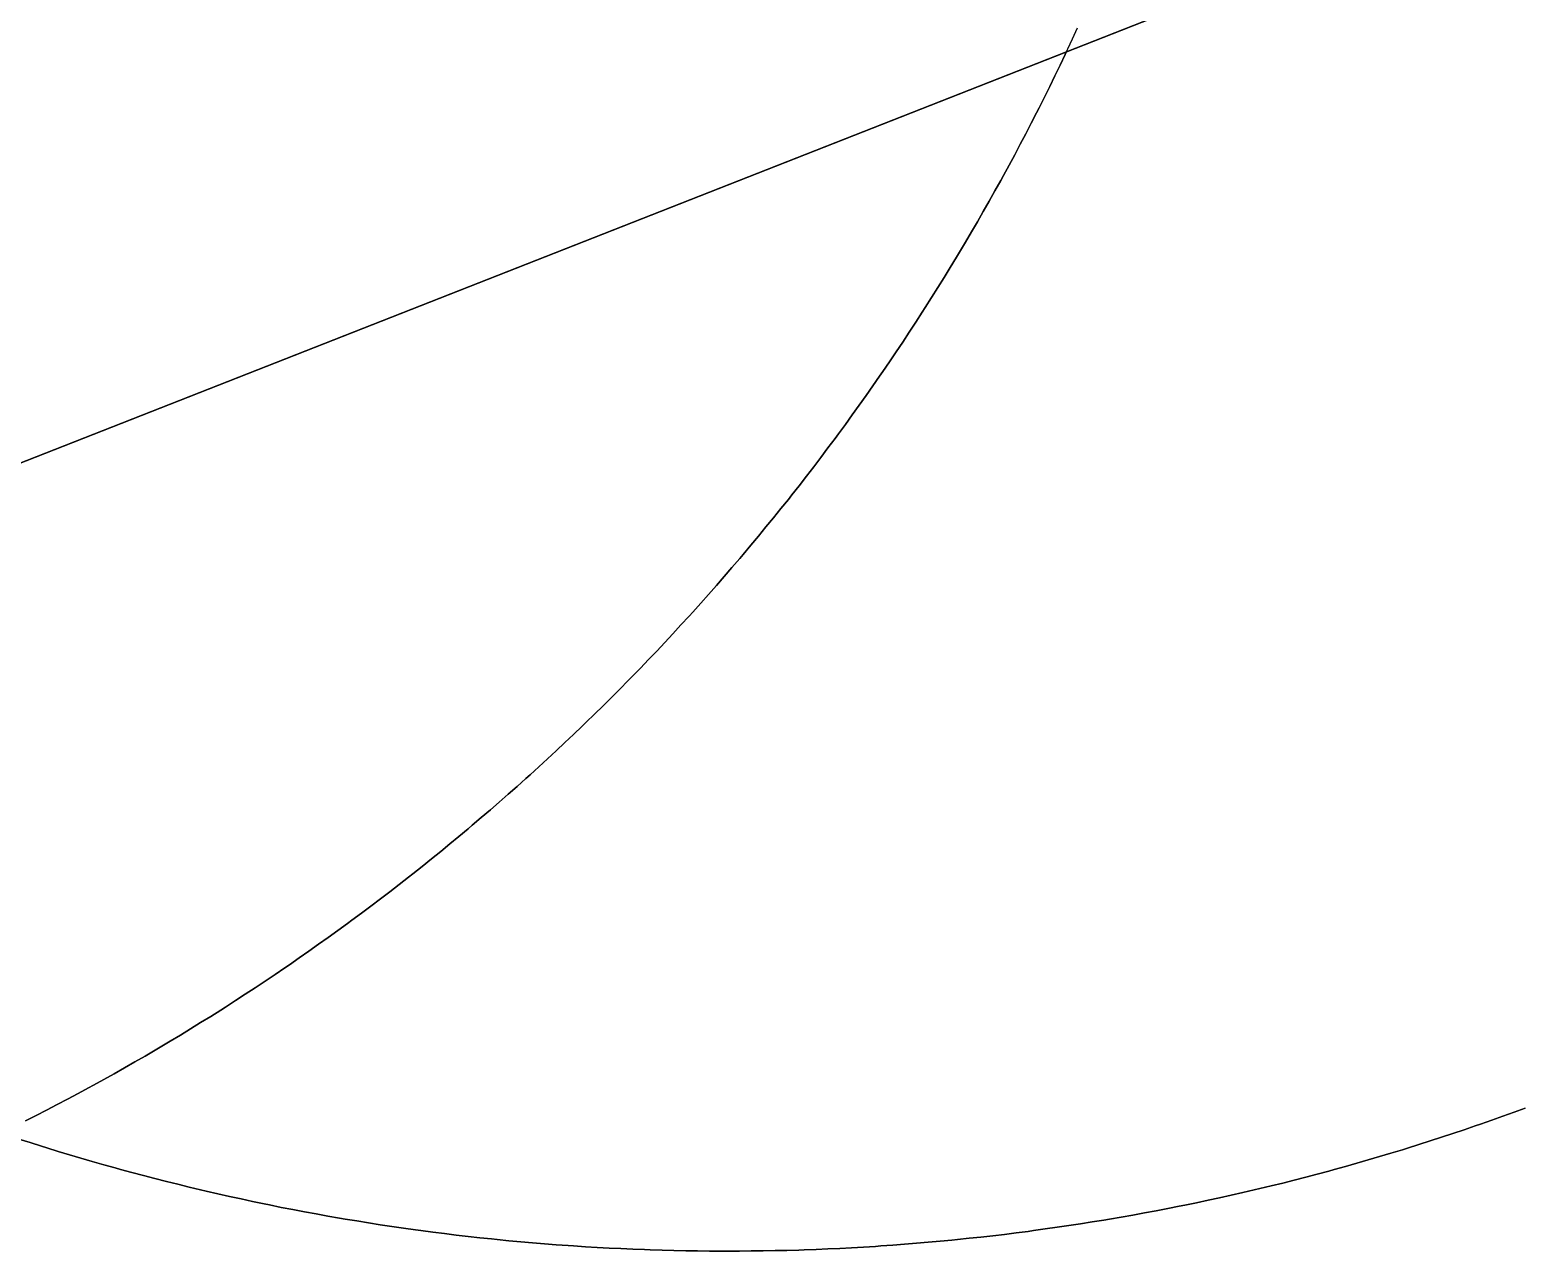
# Model space of a CAD drawing. Header units: metres. Extents: x 708058 to 716328, y 4237327 to 4243479.
# Drawn here: x 712417 to 714371, y 4237479 to 4239075 of the extents above; entities that cross this region are included whole.
import ezdxf

# ---------------------------------------------------------------- set-up
doc = ezdxf.new("R2010")
doc.units = ezdxf.units.M

msp = doc.modelspace()

# ---------------------------------------------------------------- linework, layer by layer
at = {"layer": 'AUX_DME ATE'}
msp.add_polyline3d([(712411.1, 4237649.1, 150.4), (712424.9, 4237656.1, 150.4), (712438.7, 4237663.2, 150.4), (712452.4, 4237670.4, 150.4), (712466.1, 4237677.6, 150.4), (712479.8, 4237684.9, 150.4), (712493.4, 4237692.3, 150.4), (712499.8, 4237695.8, 150.4), (712513.4, 4237703.3, 150.4), (712526.9, 4237710.8, 150.4), (712540.4, 4237718.4, 150.4), (712553.9, 4237726.1, 150.4), (712567.3, 4237733.9, 150.4), (712580.6, 4237741.7, 150.4), (712586.9, 4237745.4, 150.4), (712600.2, 4237753.3, 150.4), (712613.5, 4237761.3, 150.4), (712626.7, 4237769.4, 150.4), (712639.9, 4237777.5, 150.4), (712653.1, 4237785.7, 150.4), (712666.2, 4237794, 150.4), (712672.3, 4237797.9, 150.4), (712685.4, 4237806.3, 150.4), (712698.3, 4237814.7, 150.4), (712711.3, 4237823.2, 150.4), (712724.2, 4237831.8, 150.4), (712737.1, 4237840.5, 150.4), (712749.9, 4237849.2, 150.4), (712755.9, 4237853.3, 150.4), (712768.7, 4237862.1, 150.4), (712781.4, 4237870.9, 150.4), (712794, 4237879.9, 150.4), (712806.6, 4237888.9, 150.4), (712819.2, 4237897.9, 150.4), (712831.7, 4237907.1, 150.4), (712837.6, 4237911.4, 150.4), (712850, 4237920.6, 150.4), (712862.4, 4237929.9, 150.4), (712874.8, 4237939.2, 150.4), (712887.1, 4237948.7, 150.4), (712899.4, 4237958.1, 150.4), (712911.6, 4237967.7, 150.4), (712917.3, 4237972.2, 150.4), (712929.4, 4237981.8, 150.4), (712941.5, 4237991.5, 150.4), (712953.6, 4238001.3, 150.4), (712965.5, 4238011.1, 150.4), (712977.5, 4238021, 150.4), (712989.4, 4238030.9, 150.4), (712994.9, 4238035.6, 150.4), (713006.7, 4238045.6, 150.4), (713018.5, 4238055.7, 150.4), (713030.2, 4238065.9, 150.4), (713041.8, 4238076.1, 150.4), (713053.4, 4238086.4, 150.4), (713065, 4238096.7, 150.4), (713070.4, 4238101.6, 150.4), (713081.9, 4238112, 150.4), (713093.3, 4238122.5, 150.4), (713104.6, 4238133, 150.4), (713115.9, 4238143.6, 150.4), (713127.2, 4238154.3, 150.4), (713138.4, 4238165, 150.4), (713143.6, 4238170.1, 150.4), (713154.7, 4238180.9, 150.4), (713165.8, 4238191.7, 150.4), (713176.8, 4238202.6, 150.4), (713187.7, 4238213.6, 150.4), (713198.6, 4238224.6, 150.4), (713209.4, 4238235.7, 150.4), (713214.5, 4238241, 150.4), (713225.3, 4238252.1, 150.4), (713235.9, 4238263.3, 150.4), (713246.6, 4238274.6, 150.4), (713257.1, 4238285.9, 150.4), (713267.6, 4238297.3, 150.4), (713278.1, 4238308.8, 150.4), (713283, 4238314.2, 150.4), (713293.4, 4238325.7, 150.4), (713303.7, 4238337.3, 150.4), (713313.9, 4238348.9, 150.4), (713324.1, 4238360.6, 150.4), (713334.2, 4238372.3, 150.4), (713344.3, 4238384.1, 150.4), (713349, 4238389.6, 150.4), (713359, 4238401.5, 150.4), (713368.9, 4238413.4, 150.4), (713378.7, 4238425.4, 150.4), (713388.5, 4238437.4, 150.4), (713398.2, 4238449.4, 150.4), (713407.9, 4238461.5, 150.4), (713412.4, 4238467.3, 150.4), (713422, 4238479.4, 150.4), (713431.5, 4238491.7, 150.4), (713441, 4238503.9, 150.4), (713450.3, 4238516.3, 150.4), (713459.7, 4238528.7, 150.4), (713468.9, 4238541.1, 150.4), (713473.3, 4238547, 150.4), (713482.4, 4238559.4, 150.4), (713491.5, 4238572, 150.4), (713500.5, 4238584.6, 150.4), (713509.5, 4238597.2, 150.4), (713518.4, 4238609.9, 150.4), (713527.2, 4238622.6, 150.4), (713531.4, 4238628.6, 150.4), (713540.1, 4238641.4, 150.4), (713548.8, 4238654.3, 150.4), (713557.4, 4238667.2, 150.4), (713565.9, 4238680.1, 150.4), (713574.4, 4238693.1, 150.4), (713582.8, 4238706.1, 150.4), (713586.7, 4238712.2, 150.4), (713595, 4238725.3, 150.4), (713603.3, 4238738.4, 150.4), (713611.4, 4238751.6, 150.4), (713619.5, 4238764.8, 150.4), (713627.6, 4238778, 150.4), (713635.5, 4238791.3, 150.4), (713639.3, 4238797.6, 150.4), (713647.1, 4238811, 150.4), (713654.9, 4238824.3, 150.4), (713662.6, 4238837.8, 150.4), (713670.3, 4238851.2, 150.4), (713677.9, 4238864.7, 150.4), (713685.4, 4238878.3, 150.4), (713688.9, 4238884.7, 150.4), (713696.3, 4238898.3, 150.4), (713703.7, 4238911.9, 150.4), (713710.9, 4238925.6, 150.4), (713718.1, 4238939.3, 150.4), (713725.3, 4238953.1, 150.4), (713732.3, 4238966.9, 150.4), (713735.6, 4238973.4, 150.4), (713742.6, 4238987.2, 150.4), (713749.5, 4239001.1, 150.4), (713756.3, 4239015, 150.4), (713763, 4239029, 150.4), (713769.7, 4239043, 150.4), (713776.3, 4239057, 150.4), (713779.3, 4239063.6, 150.4), (713785.8, 4239077.7, 150.4)], dxfattribs=at)
at = {"layer": 'AUX_LOC IAT'}
msp.add_polyline3d([(710852.4, 4243271.5, 107.7), (709995.8, 4237561.9, 107.7), (715039.4, 4239545.4, 13.8), (715091.9, 4239895.4, 13.8), (710852.4, 4243271.5, 107.7)], dxfattribs=at)
at = {"layer": 'AUX_RECNET LEAL'}
msp.add_polyline3d([(712402.4, 4237625.4, 235.9), (712417.2, 4237620.7, 235.9), (712431.9, 4237616, 235.9), (712438.9, 4237613.8, 235.9), (712453.7, 4237609.3, 235.9), (712468.6, 4237604.8, 235.9), (712483.4, 4237600.4, 235.9), (712498.3, 4237596.1, 235.9), (712513.2, 4237591.8, 235.9), (712528.1, 4237587.6, 235.9), (712535.1, 4237585.7, 235.9), (712550.1, 4237581.6, 235.9), (712565.1, 4237577.7, 235.9), (712580.1, 4237573.8, 235.9), (712595.1, 4237569.9, 235.9), (712610.1, 4237566.2, 235.9), (712625.1, 4237562.5, 235.9), (712632.2, 4237560.8, 235.9), (712647.3, 4237557.3, 235.9), (712662.4, 4237553.8, 235.9), (712677.5, 4237550.4, 235.9), (712692.7, 4237547.1, 235.9), (712707.8, 4237543.8, 235.9), (712723, 4237540.6, 235.9), (712730.1, 4237539.2, 235.9), (712745.3, 4237536.1, 235.9), (712760.5, 4237533.2, 235.9), (712775.7, 4237530.3, 235.9), (712791, 4237527.4, 235.9), (712806.2, 4237524.7, 235.9), (712821.5, 4237522.1, 235.9), (712828.7, 4237520.8, 235.9), (712844, 4237518.3, 235.9), (712859.3, 4237515.8, 235.9), (712874.6, 4237513.4, 235.9), (712889.9, 4237511.1, 235.9), (712905.2, 4237508.9, 235.9), (712920.6, 4237506.8, 235.9), (712927.8, 4237505.8, 235.9), (712943.2, 4237503.8, 235.9), (712958.5, 4237501.8, 235.9), (712973.9, 4237499.9, 235.9), (712989.3, 4237498.1, 235.9), (713004.7, 4237496.4, 235.9), (713020.1, 4237494.8, 235.9), (713027.4, 4237494.1, 235.9), (713042.8, 4237492.5, 235.9), (713058.2, 4237491.1, 235.9), (713073.6, 4237489.7, 235.9), (713089.1, 4237488.5, 235.9), (713104.5, 4237487.3, 235.9), (713120, 4237486.2, 235.9), (713127.3, 4237485.7, 235.9), (713142.7, 4237484.7, 235.9), (713158.2, 4237483.7, 235.9), (713173.7, 4237482.9, 235.9), (713189.1, 4237482.1, 235.9), (713204.6, 4237481.5, 235.9), (713220.1, 4237480.9, 235.9), (713227.4, 4237480.6, 235.9), (713242.9, 4237480.1, 235.9), (713258.4, 4237479.7, 235.9), (713273.8, 4237479.4, 235.9), (713289.3, 4237479.2, 235.9), (713304.8, 4237479, 235.9), (713320.3, 4237478.9, 235.9), (713327.6, 4237478.9, 235.9), (713328.5, 4237478.9, 235.9), (713344, 4237478.9, 235.9), (713359.5, 4237479.1, 235.9), (713375, 4237479.3, 235.9), (713390.5, 4237479.5, 235.9), (713406, 4237479.9, 235.9), (713421.4, 4237480.3, 235.9), (713428.7, 4237480.6, 235.9), (713444.2, 4237481.1, 235.9), (713459.7, 4237481.8, 235.9), (713475.2, 4237482.5, 235.9), (713490.6, 4237483.3, 235.9), (713506.1, 4237484.2, 235.9), (713521.6, 4237485.1, 235.9), (713528.9, 4237485.6, 235.9), (713544.3, 4237486.7, 235.9), (713559.8, 4237487.8, 235.9), (713575.2, 4237489.1, 235.9), (713590.6, 4237490.4, 235.9), (713606.1, 4237491.8, 235.9), (713621.5, 4237493.2, 235.9), (713628.8, 4237494, 235.9), (713644.2, 4237495.6, 235.9), (713659.6, 4237497.2, 235.9), (713675, 4237499, 235.9), (713690.3, 4237500.8, 235.9), (713705.7, 4237502.7, 235.9), (713721.1, 4237504.7, 235.9), (713728.3, 4237505.7, 235.9), (713743.7, 4237507.8, 235.9), (713759, 4237510, 235.9), (713774.3, 4237512.2, 235.9), (713789.6, 4237514.6, 235.9), (713805, 4237517, 235.9), (713820.2, 4237519.5, 235.9), (713827.4, 4237520.7, 235.9), (713842.7, 4237523.3, 235.9), (713858, 4237526, 235.9), (713873.2, 4237528.8, 235.9), (713888.4, 4237531.6, 235.9), (713903.6, 4237534.5, 235.9), (713918.8, 4237537.6, 235.9), (713926, 4237539, 235.9), (713941.2, 4237542.1, 235.9), (713956.3, 4237545.3, 235.9), (713971.5, 4237548.6, 235.9), (713986.6, 4237552, 235.9), (714001.7, 4237555.4, 235.9), (714016.8, 4237558.9, 235.9), (714023.9, 4237560.6, 235.9), (714039, 4237564.2, 235.9), (714054, 4237567.9, 235.9), (714069, 4237571.7, 235.9), (714084, 4237575.6, 235.9), (714099, 4237579.5, 235.9), (714114, 4237583.6, 235.9), (714121, 4237585.5, 235.9), (714135.9, 4237589.6, 235.9), (714150.9, 4237593.8, 235.9), (714165.7, 4237598.1, 235.9), (714180.6, 4237602.5, 235.9), (714195.4, 4237606.9, 235.9), (714210.3, 4237611.4, 235.9), (714217.2, 4237613.6, 235.9), (714232, 4237618.2, 235.9), (714246.8, 4237622.9, 235.9), (714261.5, 4237627.7, 235.9), (714276.2, 4237632.5, 235.9), (714290.9, 4237637.5, 235.9), (714305.6, 4237642.5, 235.9), (714312.5, 4237644.9, 235.9), (714327.1, 4237650, 235.9), (714341.7, 4237655.2, 235.9), (714356.3, 4237660.4, 235.9), (714370.8, 4237665.8, 235.9)], dxfattribs=at)
at = {"layer": 'FINAL_AUX_DME ATE'}
msp.add_polyline3d([(711455.1, 4238135.8, 0), (713771.4, 4239046.7, 0), (713769.7, 4239043, 0), (713763, 4239029, 0), (713756.3, 4239015, 0), (713749.5, 4239001.1, 0), (713742.6, 4238987.2, 0), (713735.6, 4238973.4, 0), (713732.3, 4238966.9, 0), (713725.3, 4238953.1, 0), (713718.1, 4238939.3, 0), (713710.9, 4238925.6, 0), (713703.7, 4238911.9, 0), (713696.3, 4238898.3, 0), (713688.9, 4238884.7, 0), (713685.4, 4238878.3, 0), (713677.9, 4238864.7, 0), (713670.3, 4238851.2, 0), (713662.6, 4238837.8, 0), (713654.9, 4238824.3, 0), (713647.1, 4238811, 0), (713639.3, 4238797.6, 0), (713635.5, 4238791.3, 0), (713627.6, 4238778, 0), (713619.5, 4238764.8, 0), (713611.4, 4238751.6, 0), (713603.3, 4238738.4, 0), (713595, 4238725.3, 0), (713586.7, 4238712.2, 0), (713582.8, 4238706.1, 0), (713574.4, 4238693.1, 0), (713565.9, 4238680.1, 0), (713557.4, 4238667.2, 0), (713548.8, 4238654.3, 0), (713540.1, 4238641.4, 0), (713531.4, 4238628.6, 0), (713527.2, 4238622.6, 0), (713518.4, 4238609.9, 0), (713509.5, 4238597.2, 0), (713500.5, 4238584.6, 0), (713491.5, 4238572, 0), (713482.4, 4238559.4, 0), (713473.3, 4238547, 0), (713468.9, 4238541.1, 0), (713459.7, 4238528.7, 0), (713450.3, 4238516.3, 0), (713441, 4238503.9, 0), (713431.5, 4238491.7, 0), (713422, 4238479.4, 0), (713412.4, 4238467.3, 0), (713407.9, 4238461.5, 0), (713398.2, 4238449.4, 0), (713388.5, 4238437.4, 0), (713378.7, 4238425.4, 0), (713368.9, 4238413.4, 0), (713359, 4238401.5, 0), (713349, 4238389.6, 0), (713344.3, 4238384.1, 0), (713334.2, 4238372.3, 0), (713324.1, 4238360.6, 0), (713313.9, 4238348.9, 0), (713303.7, 4238337.3, 0), (713293.4, 4238325.7, 0), (713283, 4238314.2, 0), (713278.1, 4238308.8, 0), (713267.6, 4238297.3, 0), (713257.1, 4238285.9, 0), (713246.6, 4238274.6, 0), (713235.9, 4238263.3, 0), (713225.3, 4238252.1, 0), (713214.5, 4238241, 0), (713209.4, 4238235.7, 0), (713198.6, 4238224.6, 0), (713187.7, 4238213.6, 0), (713176.8, 4238202.6, 0), (713165.8, 4238191.7, 0), (713154.7, 4238180.9, 0), (713143.6, 4238170.1, 0), (713138.4, 4238165, 0), (713127.2, 4238154.3, 0), (713115.9, 4238143.6, 0), (713104.6, 4238133, 0), (713093.3, 4238122.5, 0), (713081.9, 4238112, 0), (713070.4, 4238101.6, 0), (713065, 4238096.7, 0), (713053.4, 4238086.4, 0), (713041.8, 4238076.1, 0), (713030.2, 4238065.9, 0), (713018.5, 4238055.7, 0), (713006.7, 4238045.6, 0), (712994.9, 4238035.6, 0), (712989.4, 4238030.9, 0), (712977.5, 4238021, 0), (712965.5, 4238011.1, 0), (712953.6, 4238001.3, 0), (712941.5, 4237991.5, 0), (712929.4, 4237981.8, 0), (712917.3, 4237972.2, 0), (712911.6, 4237967.7, 0), (712899.4, 4237958.1, 0), (712887.1, 4237948.7, 0), (712874.8, 4237939.2, 0), (712862.4, 4237929.9, 0), (712850, 4237920.6, 0), (712837.6, 4237911.4, 0), (712831.7, 4237907.1, 0), (712819.2, 4237897.9, 0), (712806.6, 4237888.9, 0), (712794, 4237879.9, 0), (712781.4, 4237870.9, 0), (712768.7, 4237862.1, 0), (712755.9, 4237853.3, 0), (712749.9, 4237849.2, 0), (712737.1, 4237840.5, 0), (712724.2, 4237831.8, 0), (712711.3, 4237823.2, 0), (712698.3, 4237814.7, 0), (712685.4, 4237806.3, 0), (712672.3, 4237797.9, 0), (712666.2, 4237794, 0), (712653.1, 4237785.7, 0), (712639.9, 4237777.5, 0), (712626.7, 4237769.4, 0), (712613.5, 4237761.3, 0), (712600.2, 4237753.3, 0), (712586.9, 4237745.4, 0), (712580.6, 4237741.7, 0), (712567.3, 4237733.9, 0), (712553.9, 4237726.1, 0), (712540.4, 4237718.4, 0), (712526.9, 4237710.8, 0), (712513.4, 4237703.3, 0), (712499.8, 4237695.8, 0), (712493.4, 4237692.3, 0), (712479.8, 4237684.9, 0), (712466.1, 4237677.6, 0), (712452.4, 4237670.4, 0), (712438.7, 4237663.2, 0), (712424.9, 4237656.1, 0), (712411.1, 4237649.1, 0)], dxfattribs=at)
at = {"layer": 'FINAL_AUX_LOC IAT'}
msp.add_polyline3d([(711436.1, 4242806.7, 0), (713127.4, 4241459.8, 0), (714029.4, 4240741.6, 0), (715091.9, 4239895.4, 0), (715039.4, 4239545.4, 0), (713771.4, 4239046.7, 0), (711455.1, 4238135.8, 0)], dxfattribs=at)
at = {"layer": 'FINAL_AUX_RECNET LEAL'}
for points in [[(713771.4, 4239046.7, 0), (715039.4, 4239545.4, 0), (715091.9, 4239895.4, 0), (714029.4, 4240741.6, 0)], [(712411.1, 4237649.1, 0), (712424.9, 4237656.1, 0), (712438.7, 4237663.2, 0), (712452.4, 4237670.4, 0), (712466.1, 4237677.6, 0), (712479.8, 4237684.9, 0), (712493.4, 4237692.3, 0), (712499.8, 4237695.8, 0), (712513.4, 4237703.3, 0), (712526.9, 4237710.8, 0), (712540.4, 4237718.4, 0), (712553.9, 4237726.1, 0), (712567.3, 4237733.9, 0), (712580.6, 4237741.7, 0), (712586.9, 4237745.4, 0), (712600.2, 4237753.3, 0), (712613.5, 4237761.3, 0), (712626.7, 4237769.4, 0), (712639.9, 4237777.5, 0), (712653.1, 4237785.7, 0), (712666.2, 4237794, 0), (712672.3, 4237797.9, 0), (712685.4, 4237806.3, 0), (712698.3, 4237814.7, 0), (712711.3, 4237823.2, 0), (712724.2, 4237831.8, 0), (712737.1, 4237840.5, 0), (712749.9, 4237849.2, 0), (712755.9, 4237853.3, 0), (712768.7, 4237862.1, 0), (712781.4, 4237870.9, 0), (712794, 4237879.9, 0), (712806.6, 4237888.9, 0), (712819.2, 4237897.9, 0), (712831.7, 4237907.1, 0), (712837.6, 4237911.4, 0), (712850, 4237920.6, 0), (712862.4, 4237929.9, 0), (712874.8, 4237939.2, 0), (712887.1, 4237948.7, 0), (712899.4, 4237958.1, 0), (712911.6, 4237967.7, 0), (712917.3, 4237972.2, 0), (712929.4, 4237981.8, 0), (712941.5, 4237991.5, 0), (712953.6, 4238001.3, 0), (712965.5, 4238011.1, 0), (712977.5, 4238021, 0), (712989.4, 4238030.9, 0), (712994.9, 4238035.6, 0), (713006.7, 4238045.6, 0), (713018.5, 4238055.7, 0), (713030.2, 4238065.9, 0), (713041.8, 4238076.1, 0), (713053.4, 4238086.4, 0), (713065, 4238096.7, 0), (713070.4, 4238101.6, 0), (713081.9, 4238112, 0), (713093.3, 4238122.5, 0), (713104.6, 4238133, 0), (713115.9, 4238143.6, 0), (713127.2, 4238154.3, 0), (713138.4, 4238165, 0), (713143.6, 4238170.1, 0), (713154.7, 4238180.9, 0), (713165.8, 4238191.7, 0), (713176.8, 4238202.6, 0), (713187.7, 4238213.6, 0), (713198.6, 4238224.6, 0), (713209.4, 4238235.7, 0), (713214.5, 4238241, 0), (713225.3, 4238252.1, 0), (713235.9, 4238263.3, 0), (713246.6, 4238274.6, 0), (713257.1, 4238285.9, 0), (713267.6, 4238297.3, 0), (713278.1, 4238308.8, 0), (713283, 4238314.2, 0), (713293.4, 4238325.7, 0), (713303.7, 4238337.3, 0), (713313.9, 4238348.9, 0), (713324.1, 4238360.6, 0), (713334.2, 4238372.3, 0), (713344.3, 4238384.1, 0), (713349, 4238389.6, 0), (713359, 4238401.5, 0), (713368.9, 4238413.4, 0), (713378.7, 4238425.4, 0), (713388.5, 4238437.4, 0), (713398.2, 4238449.4, 0), (713407.9, 4238461.5, 0), (713412.4, 4238467.3, 0), (713422, 4238479.4, 0), (713431.5, 4238491.7, 0), (713441, 4238503.9, 0), (713450.3, 4238516.3, 0), (713459.7, 4238528.7, 0), (713468.9, 4238541.1, 0), (713473.3, 4238547, 0), (713482.4, 4238559.4, 0), (713491.5, 4238572, 0), (713500.5, 4238584.6, 0), (713509.5, 4238597.2, 0), (713518.4, 4238609.9, 0), (713527.2, 4238622.6, 0), (713531.4, 4238628.6, 0), (713540.1, 4238641.4, 0), (713548.8, 4238654.3, 0), (713557.4, 4238667.2, 0), (713565.9, 4238680.1, 0), (713574.4, 4238693.1, 0), (713582.8, 4238706.1, 0), (713586.7, 4238712.2, 0), (713595, 4238725.3, 0), (713603.3, 4238738.4, 0), (713611.4, 4238751.6, 0), (713619.5, 4238764.8, 0), (713627.6, 4238778, 0), (713635.5, 4238791.3, 0), (713639.3, 4238797.6, 0), (713647.1, 4238811, 0), (713654.9, 4238824.3, 0), (713662.6, 4238837.8, 0), (713670.3, 4238851.2, 0), (713677.9, 4238864.7, 0), (713685.4, 4238878.3, 0), (713688.9, 4238884.7, 0), (713696.3, 4238898.3, 0), (713703.7, 4238911.9, 0), (713710.9, 4238925.6, 0), (713718.1, 4238939.3, 0), (713725.3, 4238953.1, 0), (713732.3, 4238966.9, 0), (713735.6, 4238973.4, 0), (713742.6, 4238987.2, 0), (713749.5, 4239001.1, 0), (713756.3, 4239015, 0), (713763, 4239029, 0), (713769.7, 4239043, 0), (713771.4, 4239046.7, 0)], [(714370.8, 4237665.8, 0), (714356.3, 4237660.4, 0), (714341.7, 4237655.2, 0), (714327.1, 4237650, 0), (714312.5, 4237644.9, 0), (714305.6, 4237642.5, 0), (714290.9, 4237637.5, 0), (714276.2, 4237632.5, 0), (714261.5, 4237627.7, 0), (714246.8, 4237622.9, 0), (714232, 4237618.2, 0), (714217.2, 4237613.6, 0), (714210.3, 4237611.4, 0), (714195.4, 4237606.9, 0), (714180.6, 4237602.5, 0), (714165.7, 4237598.1, 0), (714150.9, 4237593.8, 0), (714135.9, 4237589.6, 0), (714121, 4237585.5, 0), (714114, 4237583.6, 0), (714099, 4237579.5, 0), (714084, 4237575.6, 0), (714069, 4237571.7, 0), (714054, 4237567.9, 0), (714039, 4237564.2, 0), (714023.9, 4237560.6, 0), (714016.8, 4237558.9, 0), (714001.7, 4237555.4, 0), (713986.6, 4237552, 0), (713971.5, 4237548.6, 0), (713956.3, 4237545.3, 0), (713941.2, 4237542.1, 0), (713926, 4237539, 0), (713918.8, 4237537.6, 0), (713903.6, 4237534.5, 0), (713888.4, 4237531.6, 0), (713873.2, 4237528.8, 0), (713858, 4237526, 0), (713842.7, 4237523.3, 0), (713827.4, 4237520.7, 0), (713820.2, 4237519.5, 0), (713805, 4237517, 0), (713789.6, 4237514.6, 0), (713774.3, 4237512.2, 0), (713759, 4237510, 0), (713743.7, 4237507.8, 0), (713728.3, 4237505.7, 0), (713721.1, 4237504.7, 0), (713705.7, 4237502.7, 0), (713690.3, 4237500.8, 0), (713675, 4237499, 0), (713659.6, 4237497.2, 0), (713644.2, 4237495.6, 0), (713628.8, 4237494, 0), (713621.5, 4237493.2, 0), (713606.1, 4237491.8, 0), (713590.6, 4237490.4, 0), (713575.2, 4237489.1, 0), (713559.8, 4237487.8, 0), (713544.3, 4237486.7, 0), (713528.9, 4237485.6, 0), (713521.6, 4237485.1, 0), (713506.1, 4237484.2, 0), (713490.6, 4237483.3, 0), (713475.2, 4237482.5, 0), (713459.7, 4237481.8, 0), (713444.2, 4237481.1, 0), (713428.7, 4237480.6, 0), (713421.4, 4237480.3, 0), (713406, 4237479.9, 0), (713390.5, 4237479.5, 0), (713375, 4237479.3, 0), (713359.5, 4237479.1, 0), (713344, 4237478.9, 0), (713328.5, 4237478.9, 0), (713327.6, 4237478.9, 0), (713320.3, 4237478.9, 0), (713304.8, 4237479, 0), (713289.3, 4237479.2, 0), (713273.8, 4237479.4, 0), (713258.4, 4237479.7, 0), (713242.9, 4237480.1, 0), (713227.4, 4237480.6, 0), (713220.1, 4237480.9, 0), (713204.6, 4237481.5, 0), (713189.1, 4237482.1, 0), (713173.7, 4237482.9, 0), (713158.2, 4237483.7, 0), (713142.7, 4237484.7, 0), (713127.3, 4237485.7, 0), (713120, 4237486.2, 0), (713104.5, 4237487.3, 0), (713089.1, 4237488.5, 0), (713073.6, 4237489.7, 0), (713058.2, 4237491.1, 0), (713042.8, 4237492.5, 0), (713027.4, 4237494.1, 0), (713020.1, 4237494.8, 0), (713004.7, 4237496.4, 0), (712989.3, 4237498.1, 0), (712973.9, 4237499.9, 0), (712958.5, 4237501.8, 0), (712943.2, 4237503.8, 0), (712927.8, 4237505.8, 0), (712920.6, 4237506.8, 0), (712905.2, 4237508.9, 0), (712889.9, 4237511.1, 0), (712874.6, 4237513.4, 0), (712859.3, 4237515.8, 0), (712844, 4237518.3, 0), (712828.7, 4237520.8, 0), (712821.5, 4237522.1, 0), (712806.2, 4237524.7, 0), (712791, 4237527.4, 0), (712775.7, 4237530.3, 0), (712760.5, 4237533.2, 0), (712745.3, 4237536.1, 0), (712730.1, 4237539.2, 0), (712723, 4237540.6, 0), (712707.8, 4237543.8, 0), (712692.7, 4237547.1, 0), (712677.5, 4237550.4, 0), (712662.4, 4237553.8, 0), (712647.3, 4237557.3, 0), (712632.2, 4237560.8, 0), (712625.1, 4237562.5, 0), (712610.1, 4237566.2, 0), (712595.1, 4237569.9, 0), (712580.1, 4237573.8, 0), (712565.1, 4237577.7, 0), (712550.1, 4237581.6, 0), (712535.1, 4237585.7, 0), (712528.1, 4237587.6, 0), (712513.2, 4237591.8, 0), (712498.3, 4237596.1, 0), (712483.4, 4237600.4, 0), (712468.6, 4237604.8, 0), (712453.7, 4237609.3, 0), (712438.9, 4237613.8, 0), (712431.9, 4237616, 0), (712417.2, 4237620.7, 0), (712402.4, 4237625.4, 0)]]:
    msp.add_polyline3d(points, dxfattribs=at)

doc.saveas('drawing.dxf')
